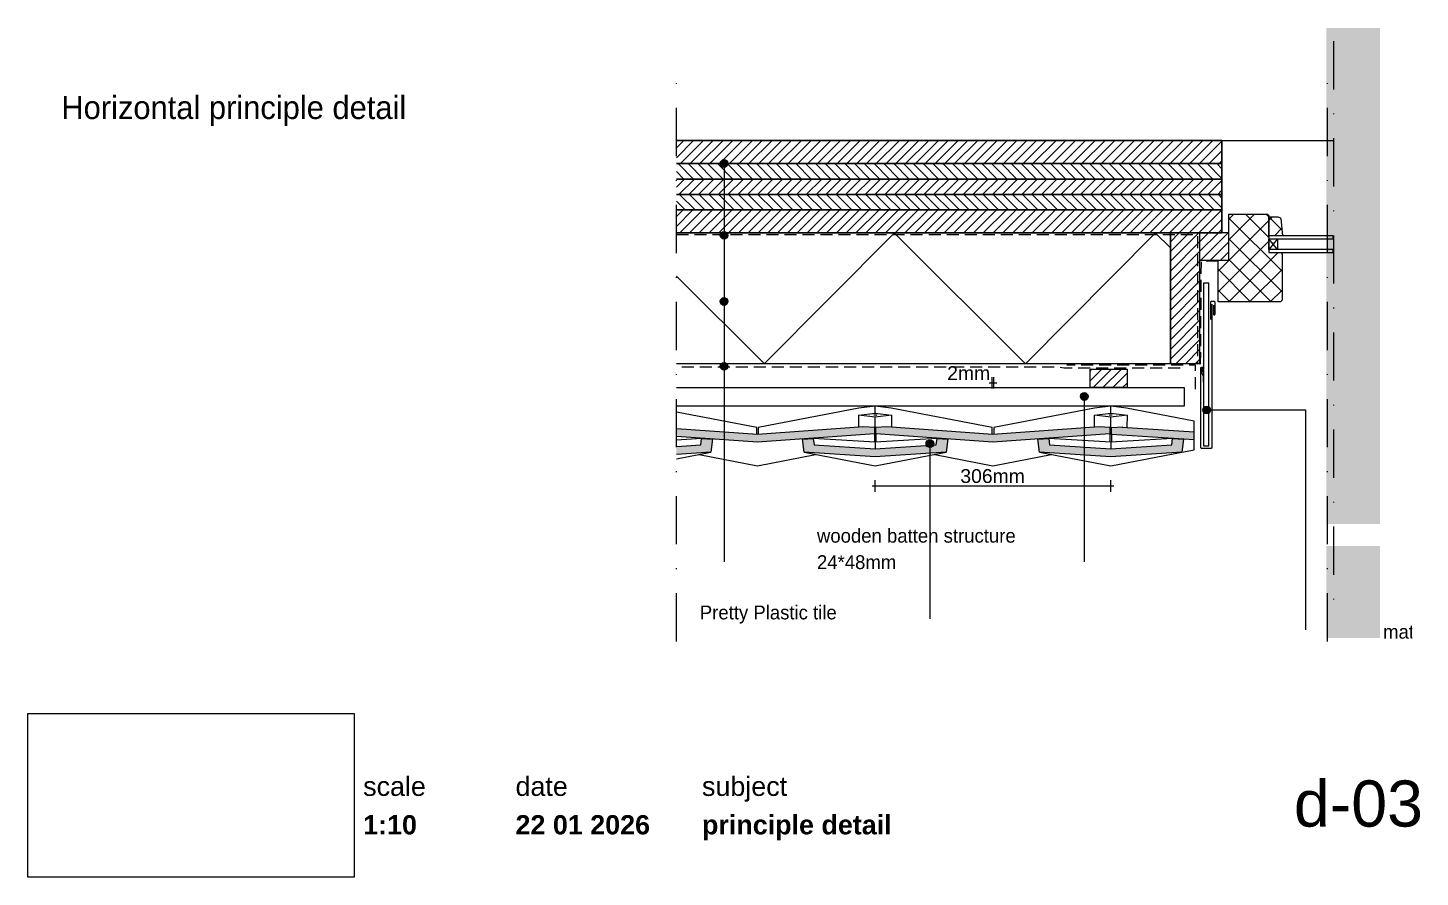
# Paper-space layout 'd-03 principle detail' of a CAD drawing. Header units: millimetres. Extents: x 14 to 195, y 11 to 272.
# Drawn here: x 13.7 to 194.6, y 11.1 to 121.4 of the extents above; entities that cross this region are included whole.
import ezdxf
from ezdxf.xclip import XClip

# ---------------------------------------------------------------- set-up
doc = ezdxf.new("R2010")
doc.units = ezdxf.units.MM
doc.header["$MEASUREMENT"] = 0
doc.header["$XCLIPFRAME"] = 0
for name, pattern in [('B0302', [12.51, 6.26, -3.125, 0, -3.125]), ('B0701', [2.3412, 1.56, -0.7812]), ('Wipeout_Contour', [1000, 0, -1000])]:
    doc.linetypes.add(name, pattern=pattern)
for name, color, linetype in [('#01', 7, 'Continuous'), ('Dim - 1_50_100', 7, 'Continuous'), ('Info - 1_50_100', 7, 'Continuous'), ('Info - 1_5_10', 7, 'Continuous'), ('Info - Nederlands', 7, 'Continuous')]:
    doc.layers.add(name, color=color, linetype=linetype)
doc.styles.add('GENERATED_STYLE_1', font='HelveticaNeue.ttc')
doc.styles.add('GENERATED_STYLE_2', font='HelveticaNeue.ttc')
doc.styles.add('GENERATED_STYLE_3', font='Helvetica.ttc')
doc.styles.add('GENERATED_STYLE_4', font='')
doc.styles.get('GENERATED_STYLE_4').set_extended_font_data('Work Sans')
picture_1 = doc.add_image_def('image1.png', size_in_pixel=(317, 159))
pattern_1 = [(45, (-728.954, 229.6464), (-0.6363961, 0.6363961), [])]
pattern_2 = [(315, (-728.954, 229.6464), (0.6363961, 0.6363961), [])]
pattern_3 = [(45, (-728.954, 229.6464), (-1.343503, 1.343503), []), (135, (-728.954, 229.6464), (1.343503, 1.343503), [])]

# ---------------------------------------------------------------- blocks, each defined once
blk = doc.blocks.new('Drawing_1_1', base_point=(-200, 60))
at = {"color": 2, "linetype": 'Continuous', "lineweight": 0}
for s, insert, char_height, attachment_point, style in [('\\A1;{\\pql;\\fHelvetica Neue|b0|i0|c0|p0;\\W1.000000;scale}', (57.28, 24.14), 2.5, 1, 'GENERATED_STYLE_1'), ('\\A1;{\\pql;\\fHelvetica Neue|b0|i0|c0|p0;\\W1.000000;date}', (77.08, 24.14), 2.5, 1, 'GENERATED_STYLE_1'), ('\\A1;{\\pql;\\fHelvetica Neue|b0|i0|c0|p0;\\W1.000000;subject}', (101.31, 24.14), 2.5, 1, 'GENERATED_STYLE_1'), ('\\A1;{\\pqr;\\fHelvetica Neue|b0|i0|c0|p0;\\W1.000000;d-03}', (195, 23.65), 6, 3, 'GENERATED_STYLE_1'), ('\\A1;{\\pql;\\fHelvetica Neue|b1|i0|c0|p0;\\W1.000000;1:10}', (57.28, 19.14), 2.5, 1, 'GENERATED_STYLE_2'), ('\\A1;{\\pql;\\fHelvetica Neue|b1|i0|c0|p0;\\W1.000000;22 01 2026}', (77.08, 19.14), 2.5, 1, 'GENERATED_STYLE_2'), ('\\A1;{\\pql;\\fHelvetica Neue|b1|i0|c0|p0;\\W1.000000;principle detail}', (101.31, 19.14), 2.5, 1, 'GENERATED_STYLE_2')]:
    blk.add_mtext(s, dxfattribs=dict(at, insert=insert, char_height=char_height, attachment_point=attachment_point, style=style))
at = {"color": 254, "linetype": 'Wipeout_Contour', "lineweight": 0, "ltscale": 174.062972}
blk.add_wipeout([(13.71, 11.09), (56.11, 11.09), (56.11, 32.35), (13.71, 32.35)], dxfattribs=at)
at = {"color": 9, "lineweight": 0}
image = blk.add_image(picture_1, insert=(13.71, 11.09), size_in_units=(42.4, 21.27), dxfattribs=at)
image.set_boundary_path([(-0.5, -0.5), (316.5, 158.5)])
blk = doc.blocks.new('Drawing_2_1', base_point=(-728.95, 229.65))
at = {"layer": '#01', "linetype": 'Continuous', "lineweight": 0, "true_color": 0x000000}
for points in [[(103.68, 103.8), (103.72, 103.61), (103.83, 103.44), (103.99, 103.34), (104.18, 103.3), (104.37, 103.34), (104.54, 103.44), (104.65, 103.61), (104.68, 103.8), (104.65, 103.99), (104.54, 104.15), (104.37, 104.26), (104.18, 104.3), (103.99, 104.26), (103.83, 104.15), (103.72, 103.99)], [(103.68, 94.48), (103.72, 94.29), (103.83, 94.12), (103.99, 94.02), (104.18, 93.98), (104.37, 94.02), (104.54, 94.12), (104.65, 94.29), (104.68, 94.48), (104.65, 94.67), (104.54, 94.83), (104.37, 94.94), (104.18, 94.98), (103.99, 94.94), (103.83, 94.83), (103.72, 94.67)], [(103.68, 85.87), (103.72, 85.68), (103.83, 85.52), (103.99, 85.41), (104.18, 85.37), (104.37, 85.41), (104.54, 85.52), (104.65, 85.68), (104.68, 85.87), (104.65, 86.06), (104.54, 86.22), (104.37, 86.33), (104.18, 86.37), (103.99, 86.33), (103.83, 86.22), (103.72, 86.06)], [(103.68, 77.46), (103.72, 77.27), (103.83, 77.11), (103.99, 77), (104.18, 76.96), (104.37, 77), (104.54, 77.11), (104.65, 77.27), (104.68, 77.46), (104.65, 77.65), (104.54, 77.82), (104.37, 77.93), (104.18, 77.96), (103.99, 77.93), (103.83, 77.82), (103.72, 77.65)], [(150.48, 73.53), (150.52, 73.34), (150.63, 73.18), (150.79, 73.07), (150.98, 73.03), (151.17, 73.07), (151.33, 73.18), (151.44, 73.34), (151.48, 73.53), (151.44, 73.72), (151.33, 73.89), (151.17, 73.99), (150.98, 74.03), (150.79, 73.99), (150.63, 73.89), (150.52, 73.72)], [(166.4, 71.78), (166.44, 71.59), (166.55, 71.42), (166.71, 71.31), (166.9, 71.28), (167.09, 71.31), (167.25, 71.42), (167.36, 71.59), (167.4, 71.78), (167.36, 71.97), (167.25, 72.13), (167.09, 72.24), (166.9, 72.28), (166.71, 72.24), (166.55, 72.13), (166.44, 71.97)], [(130.42, 67.4), (130.46, 67.21), (130.57, 67.04), (130.73, 66.93), (130.92, 66.9), (131.12, 66.93), (131.28, 67.04), (131.39, 67.21), (131.42, 67.4), (131.39, 67.59), (131.28, 67.75), (131.12, 67.86), (130.92, 67.9), (130.73, 67.86), (130.57, 67.75), (130.46, 67.59)]]:
    blk.add_hatch(color=18, dxfattribs=at).paths.add_polyline_path(points)
at = {"layer": '#01', "linetype": 'Continuous', "lineweight": 0, "true_color": 0xe4e7e8}
for points in [[(108.52, 68.65), (97.99, 69.38), (97.99, 68.34), (108.52, 67.61), (123.72, 68.66), (123.72, 69.54), (122.3, 69.63), (122.3, 69.61)], [(139.12, 68.65), (125.34, 69.61), (125.34, 69.63), (123.92, 69.54), (123.92, 68.66), (139.12, 67.61), (154.32, 68.66), (154.32, 69.54), (152.9, 69.63), (152.9, 69.61)], [(155.94, 69.58), (154.52, 69.49), (154.52, 68.61), (165.25, 67.9), (165.25, 68.95), (155.93, 69.56)], [(97.99, 67.04), (97.99, 66), (102.45, 66.3), (102.66, 67.97), (101.26, 68.06), (101.16, 67.26)], [(114.37, 67.97), (114.58, 66.3), (123.82, 65.68), (133.05, 66.3), (133.26, 67.97), (131.86, 68.06), (131.76, 67.26), (123.82, 66.72), (115.87, 67.26), (115.77, 68.06)], [(144.97, 67.97), (145.18, 66.3), (154.42, 65.68), (163.65, 66.3), (163.86, 67.97), (162.46, 68.06), (162.36, 67.26), (154.42, 66.72), (146.47, 67.26), (146.37, 68.06)]]:
    blk.add_hatch(color=254, dxfattribs=at).paths.add_polyline_path(points)
at = {"layer": 'Info - 1_50_100', "linetype": 'Continuous', "lineweight": 0, "true_color": 0x000000}
h = blk.add_hatch(dxfattribs=at)
h.set_pattern_fill('310_Naaldhout__01__0001', color=18, style=0, pattern_type=2)
h.set_pattern_definition(pattern_1)
h.paths.add_polyline_path([(168.88, 106.78), (97.99, 106.78), (97.99, 103.78), (168.88, 103.78)])
h = blk.add_hatch(dxfattribs=at)
h.set_pattern_fill('310_Naaldhout__02__0001', color=18, style=0, pattern_type=2)
h.set_pattern_definition(pattern_2)
h.paths.add_polyline_path([(168.88, 103.78), (97.99, 103.78), (97.99, 101.78), (168.88, 101.78)])
h = blk.add_hatch(dxfattribs=at)
h.set_pattern_fill('310_Naaldhout__01__0001', color=18, style=0, pattern_type=2)
h.set_pattern_definition(pattern_1)
h.paths.add_polyline_path([(168.88, 101.78), (97.99, 101.78), (97.99, 99.78), (168.88, 99.78)])
h = blk.add_hatch(dxfattribs=at)
h.set_pattern_fill('310_Naaldhout__02__0001', color=18, style=0, pattern_type=2)
h.set_pattern_definition(pattern_2)
h.paths.add_polyline_path([(168.88, 99.78), (97.99, 99.78), (97.99, 97.78), (168.88, 97.78)])
h = blk.add_hatch(dxfattribs=at)
h.set_pattern_fill('310_Naaldhout__01__0001', color=18, style=0, pattern_type=2)
h.set_pattern_definition(pattern_1)
h.paths.add_polyline_path([(168.88, 97.78), (97.99, 97.78), (97.99, 94.78), (168.88, 94.78)])
h = blk.add_hatch(dxfattribs=at)
h.set_pattern_fill('415_Isolatie_ruit_0001', color=18, style=0, pattern_type=2)
h.set_pattern_definition([(135.15, (109.399, 77.777), (16.881, 16.97), []), (225.15, (109.399, 77.777), (-17.06, 16.97), [])])
h.paths.add_polyline_path([(162.18, 94.78), (97.99, 94.78), (97.99, 77.78), (162.18, 77.78)])
h = blk.add_hatch(dxfattribs=at)
h.set_pattern_fill('310_Naaldhout__01__0001', color=18, style=0, pattern_type=2)
h.set_pattern_definition(pattern_1)
h.paths.add_polyline_path([(165.98, 77.78), (165.98, 94.78), (162.18, 94.78), (162.18, 77.78)])
h = blk.add_hatch(dxfattribs=at)
h.set_pattern_fill('310_Naaldhout__01__0001', color=18, style=0, pattern_type=2)
h.set_pattern_definition(pattern_1)
h.paths.add_polyline_path([(169.78, 91.23), (169.78, 94.78), (165.98, 94.78), (165.98, 91.23)])
at = {"layer": 'Info - 1_5_10', "linetype": 'Continuous', "lineweight": 0, "true_color": 0x99a3a6}
h = blk.add_hatch(dxfattribs=at)
h.set_pattern_fill('305_Loofhout__02__0001', color=253, style=0, pattern_type=2)
h.set_pattern_definition(pattern_3)
h.paths.add_polyline_path([(168.38, 91.23), (168.38, 85.83), (176.48, 85.83), (176.68, 86.03), (176.68, 92.03), (176.58, 92.22), (174.98, 92.22), (174.98, 95.33), (174.98, 97.03), (174.78, 97.23), (169.78, 97.23), (169.78, 91.23)])
h = blk.add_hatch(dxfattribs=at)
h.set_pattern_fill('305_Loofhout__02__0001', color=253, style=0, pattern_type=2)
h.set_pattern_definition(pattern_3)
h.paths.add_polyline_path([(174.98, 94.42), (176.75, 94.42), (176.52, 96.66, 0.246914), (175.97, 96.88), (174.98, 96.88)])
h = blk.add_hatch(dxfattribs=at)
h.set_pattern_fill('310_Naaldhout__01__0001', color=253, style=0, pattern_type=2)
h.set_pattern_definition(pattern_1)
h.paths.add_polyline_path([(151.74, 74.68), (156.54, 74.68), (156.54, 77.08), (151.74, 77.08)])
at = {"layer": '#01', "color": 9, "linetype": 'Continuous', "lineweight": 0}
for p, q in [((168.88, 106.78), (183.32, 106.78)), ((104.18, 103.3), (104.18, 58.28)), ((104.18, 93.98), (104.18, 52.06)), ((176.11, 92.62), (174.98, 94.02)), ((176.11, 94.02), (174.98, 92.62)), ((104.18, 85.37), (104.18, 60.47)), ((104.18, 76.96), (104.18, 52.06)), ((150.98, 73.03), (150.98, 52.06)), ((108.42, 69.49), (97.99, 71.5)), ((121.7, 72.01), (108.62, 69.49)), ((123.82, 72.28), (121.7, 72.01)), ((121.7, 71.12), (123.82, 71.38)), ((121.7, 69.57), (121.7, 71.12)), ((123.82, 70.85), (121.7, 71.12)), ((123.62, 71.12), (123.68, 71.13)), ((123.68, 71.1), (123.62, 71.12)), ((123.68, 71.13), (123.82, 71.14)), ((123.82, 71.09), (123.68, 71.1)), ((125.89, 72.02), (123.82, 72.28)), ((123.82, 71.38), (123.82, 72.28)), ((123.82, 71.38), (125.94, 71.12)), ((123.82, 71.14), (123.96, 71.13)), ((125.94, 71.12), (123.82, 70.85)), ((123.96, 71.1), (123.82, 71.09)), ((123.82, 69.01), (123.82, 70.85)), ((123.96, 71.13), (124.02, 71.12)), ((124.02, 71.12), (123.96, 71.1)), ((139.02, 69.49), (125.89, 72.02)), ((125.94, 71.12), (125.93, 69.57)), ((152.3, 72.01), (139.22, 69.49)), ((154.42, 72.28), (152.3, 72.01)), ((152.3, 71.12), (154.42, 71.38)), ((152.3, 69.54), (152.3, 71.12)), ((154.42, 70.85), (152.3, 71.12)), ((154.22, 71.12), (154.28, 71.13)), ((154.28, 71.1), (154.22, 71.12)), ((154.28, 71.13), (154.42, 71.14)), ((154.42, 71.09), (154.28, 71.1)), ((156.49, 72.02), (154.42, 72.28)), ((154.42, 71.38), (154.42, 72.28)), ((154.42, 71.38), (156.54, 71.12)), ((154.42, 71.14), (154.56, 71.13)), ((156.54, 71.12), (154.42, 70.85)), ((154.42, 69.01), (154.42, 70.85)), ((154.56, 71.13), (154.62, 71.12)), ((154.62, 71.12), (154.56, 71.1)), ((165.25, 70.33), (156.49, 72.02)), ((156.54, 71.12), (156.53, 69.52)), ((108.42, 68.66), (108.42, 69.49)), ((108.62, 69.49), (108.62, 68.65)), ((123.72, 69.03), (123.82, 69.01)), ((123.82, 69.01), (123.92, 69.03)), ((139.02, 68.66), (139.02, 69.49)), ((139.22, 69.49), (139.22, 68.65)), ((154.32, 69.03), (154.42, 69.01)), ((154.42, 69.01), (154.52, 69.03)), ((165.25, 68.95), (165.25, 70.33)), ((165.25, 66.61), (165.25, 68.95)), ((101.26, 68.06), (97.99, 67.87)), ((123.82, 67.58), (115.77, 68.06)), ((123.72, 68.66), (123.72, 67.59)), ((131.86, 68.06), (123.82, 67.58)), ((123.82, 67.58), (123.82, 66.72)), ((123.92, 68.66), (123.92, 67.59)), ((154.42, 67.58), (146.37, 68.06)), ((154.32, 68.66), (154.32, 67.59)), ((162.46, 68.06), (154.42, 67.58)), ((154.42, 67.58), (154.42, 66.72)), ((154.53, 68.62), (154.53, 67.6)), ((97.99, 65.44), (102.45, 66.3)), ((100.96, 65.99), (108.52, 64.54)), ((108.52, 64.54), (116.08, 65.99)), ((114.58, 66.3), (123.82, 64.52)), ((123.82, 64.52), (133.05, 66.3)), ((130.92, 66.9), (130.92, 44.64)), ((131.56, 65.99), (139.12, 64.54)), ((139.12, 64.54), (146.68, 65.99)), ((145.18, 66.3), (154.42, 64.52)), ((154.42, 64.52), (163.65, 66.3)), ((162.09, 66), (165.25, 66.61))]:
    blk.add_line(p, q, dxfattribs=at)
at = {"layer": '#01', "color": 2, "linetype": 'Continuous', "lineweight": 0}
for p, q in [((97.99, 69.38), (108.52, 68.65)), ((108.52, 68.65), (122.3, 69.61)), ((122.3, 69.61), (122.3, 69.63)), ((122.3, 69.63), (123.72, 69.54)), ((123.72, 69.54), (123.72, 68.66)), ((123.92, 69.54), (125.34, 69.63)), ((123.92, 68.66), (123.92, 69.54)), ((125.34, 69.63), (125.34, 69.61)), ((125.34, 69.61), (139.12, 68.65)), ((139.12, 68.65), (152.9, 69.61)), ((152.9, 69.61), (152.9, 69.63)), ((152.9, 69.63), (154.32, 69.54)), ((154.32, 69.54), (154.32, 68.66)), ((154.52, 69.49), (155.94, 69.58)), ((154.52, 68.61), (154.52, 69.49)), ((155.94, 69.58), (155.93, 69.56)), ((155.93, 69.56), (165.25, 68.95)), ((108.52, 67.61), (97.99, 68.34)), ((97.99, 67.04), (101.16, 67.26)), ((101.16, 67.26), (101.26, 68.06)), ((101.26, 68.06), (102.66, 67.97)), ((102.66, 67.97), (102.45, 66.3)), ((123.72, 68.66), (108.52, 67.61)), ((114.37, 67.97), (115.77, 68.06)), ((114.58, 66.3), (114.37, 67.97)), ((115.77, 68.06), (115.87, 67.26)), ((115.87, 67.26), (123.82, 66.72)), ((123.82, 66.72), (131.76, 67.26)), ((139.12, 67.61), (123.92, 68.66)), ((131.76, 67.26), (131.86, 68.06)), ((131.86, 68.06), (133.26, 67.97)), ((133.26, 67.97), (133.05, 66.3)), ((154.32, 68.66), (139.12, 67.61)), ((144.97, 67.97), (146.37, 68.06)), ((145.18, 66.3), (144.97, 67.97)), ((146.37, 68.06), (146.47, 67.26)), ((146.47, 67.26), (154.42, 66.72)), ((154.42, 66.72), (162.36, 67.26)), ((165.25, 67.9), (154.52, 68.61)), ((162.36, 67.26), (162.46, 68.06)), ((162.46, 68.06), (163.86, 67.97)), ((163.86, 67.97), (163.65, 66.3)), ((102.45, 66.3), (97.99, 66)), ((123.82, 65.68), (114.58, 66.3)), ((133.05, 66.3), (123.82, 65.68)), ((154.42, 65.68), (145.18, 66.3)), ((163.65, 66.3), (154.42, 65.68))]:
    blk.add_line(p, q, dxfattribs=at)
at = {"layer": '#01', "color": 9, "linetype": 'B0302', "lineweight": 0, "flags": 128}
blk.add_lwpolyline([(183.36, 119.68), (183.36, 44.1)], dxfattribs=at)
at = {"layer": '#01', "color": 2, "linetype": 'B0701', "lineweight": 0, "flags": 128}
for points in [[(97.99, 94.58), (165.68, 94.58), (165.68, 77.78)], [(168.38, 91.13), (166.16, 91.13), (166.06, 77.47)], [(165.44, 74.5), (165.44, 77.58), (148.71, 77.58)]]:
    blk.add_lwpolyline(points, dxfattribs=at)
at = {"layer": '#01', "color": 3, "linetype": 'Continuous', "lineweight": 0, "flags": 128}
blk.add_lwpolyline([(167.55, 85.54), (167.55, 66.87, -0.414214), (167.42, 66.77), (166.25, 66.77, -0.414214), (166.15, 66.87), (166.15, 77.25, -0.414214), (166.25, 77.35), (166.31, 77.35, -0.414214), (166.41, 77.25), (166.41, 76.75)], format="xyb", dxfattribs=at)
at = {"layer": '#01', "color": 9, "linetype": 'Continuous', "lineweight": 0, "flags": 128}
blk.add_lwpolyline([(167.77, 85.4), (167.77, 84.25, 0.414214), (167.87, 84.15), (167.9, 84.15, 0.414214), (168, 84.25), (168, 85.75, 0.414214), (167.9, 85.85), (167.48, 85.85, 0.414214), (167.38, 85.75), (167.38, 83.52)], format="xyb", dxfattribs=at)
for points in [[(166.27, 77.2), (166.27, 76.56), (166.44, 76.15), (166.44, 75.37)], [(167.4, 71.78), (179.73, 71.78), (179.73, 43.23)]]:
    blk.add_lwpolyline(points, dxfattribs=at)
at = {"layer": '#01', "color": 1, "linetype": 'Continuous', "lineweight": 0}
for centre in [(104.18, 103.8), (104.18, 94.48), (104.18, 85.87), (104.18, 77.46), (150.98, 73.53), (166.9, 71.78), (130.92, 67.4)]:
    blk.add_circle(centre, 0.5, dxfattribs=at)
at = {"layer": 'Dim - 1_50_100', "color": 1, "linetype": 'Continuous', "lineweight": 0}
for p, q in [((139.02, 74.56), (139.02, 76.06)), ((139.22, 74.56), (139.22, 76.06)), ((138.62, 75.31), (139.02, 75.31)), ((139.02, 75.31), (139.22, 75.31)), ((139.22, 75.31), (139.62, 75.31)), ((123.42, 61.91), (123.82, 61.91)), ((123.82, 61.16), (123.82, 62.66)), ((123.82, 61.91), (154.42, 61.91)), ((154.42, 61.16), (154.42, 62.66)), ((154.42, 61.91), (154.82, 61.91))]:
    blk.add_line(p, q, dxfattribs=at)
at = {"layer": 'Info - 1_50_100', "color": 3, "linetype": 'Continuous', "lineweight": 0}
for p, q in [((168.88, 94.78), (97.99, 94.78)), ((165.58, 77.78), (97.99, 77.78))]:
    blk.add_line(p, q, dxfattribs=at)
at = {"layer": 'Info - 1_50_100', "color": 9, "linetype": 'Continuous', "lineweight": 0, "flags": 128}
for points in [[(97.99, 106.78), (168.88, 106.78), (168.88, 103.78), (97.99, 103.78)], [(97.99, 103.78), (168.88, 103.78), (168.88, 101.78), (97.99, 101.78)], [(97.99, 101.78), (168.88, 101.78), (168.88, 99.78), (97.99, 99.78)], [(97.99, 99.78), (168.88, 99.78), (168.88, 97.78), (97.99, 97.78)], [(97.99, 97.78), (168.88, 97.78), (168.88, 94.78), (97.99, 94.78)], [(97.99, 74.68), (163.98, 74.68), (163.98, 72.28), (97.99, 72.28)]]:
    blk.add_lwpolyline(points, dxfattribs=at)
at = {"layer": 'Info - 1_50_100', "color": 4, "linetype": 'Continuous', "lineweight": 0, "flags": 128}
blk.add_lwpolyline([(97.99, 94.78), (168.88, 94.78), (168.88, 106.78), (97.99, 106.78)], dxfattribs=at)
at = {"layer": 'Info - 1_50_100', "color": 1, "linetype": 'Continuous', "lineweight": 0, "flags": 128}
blk.add_lwpolyline([(97.99, 94.78), (162.18, 94.78), (162.18, 77.78), (97.99, 77.78)], dxfattribs=at)
at = {"layer": 'Info - 1_50_100', "color": 2, "linetype": 'Continuous', "lineweight": 0, "flags": 128}
blk.add_lwpolyline([(165.98, 77.78), (162.18, 77.78), (162.18, 94.78), (165.98, 94.78)], close=True, dxfattribs=at)
at = {"layer": 'Info - 1_50_100', "color": 9, "linetype": 'Continuous', "lineweight": 0, "flags": 128}
for points in [[(169.78, 91.23), (169.78, 94.78), (165.98, 94.78), (165.98, 91.23)], [(167.18, 88.24), (166.48, 88.24), (166.48, 67.11), (167.18, 67.11)]]:
    blk.add_lwpolyline(points, close=True, dxfattribs=at)
at = {"layer": 'Info - 1_50_100', "color": 2, "linetype": 'B0701', "lineweight": 0, "flags": 128}
blk.add_lwpolyline([(163.45, 77.2), (148.39, 77.2), (147.63, 77.36), (97.99, 77.36)], dxfattribs=at)
at = {"layer": 'Info - 1_5_10', "color": 2, "linetype": 'Continuous', "lineweight": 0, "flags": 128}
blk.add_lwpolyline([(168.38, 91.23), (169.78, 91.23), (169.78, 97.23), (174.78, 97.23), (174.98, 97.03), (174.98, 95.33), (174.98, 92.22), (176.58, 92.22), (176.68, 92.03), (176.68, 86.03), (176.48, 85.83), (168.38, 85.83)], close=True, dxfattribs=at)
blk.add_lwpolyline([(174.98, 94.42), (174.98, 96.88), (175.97, 96.88, -0.246914), (176.52, 96.66), (176.75, 94.42)], format="xyb", close=True, dxfattribs=at)
at = {"layer": 'Info - 1_5_10', "color": 9, "linetype": 'Continuous', "lineweight": 0, "flags": 128}
for points in [[(174.98, 94.42), (174.98, 94.02), (183.32, 94.02), (183.32, 94.42)], [(174.98, 92.62), (174.98, 92.22), (183.32, 92.22), (183.32, 92.62)]]:
    blk.add_lwpolyline(points, close=True, dxfattribs=at)
at = {"layer": 'Info - 1_5_10', "color": 1, "linetype": 'Continuous', "lineweight": 0, "flags": 128}
for points in [[(174.98, 92.62), (174.98, 94.02), (176.11, 94.02), (176.11, 92.62)], [(151.74, 74.68), (151.74, 77.08), (156.54, 77.08), (156.54, 74.68)]]:
    blk.add_lwpolyline(points, close=True, dxfattribs=at)
at = {"layer": 'Dim - 1_50_100', "color": 2, "linetype": 'Continuous', "lineweight": 0, "char_height": 1.8, "attachment_point": 7, "style": 'GENERATED_STYLE_3'}
for s, insert, width in [('\\A1;{\\pql;\\fHelvetica|b0|i0|c0|p0;\\W1.000000;2mm}', (133.17, 75.67), 5.6469), ('\\A1;{\\pql;\\fHelvetica|b0|i0|c0|p0;\\W1.000000;306mm}', (134.88, 62.27), 8.4735)]:
    blk.add_mtext(s, dxfattribs=dict(at, insert=insert, width=width))
at = {"layer": 'Info - Nederlands', "color": 2, "linetype": 'Continuous', "lineweight": 0, "char_height": 1.8, "style": 'GENERATED_STYLE_4'}
for s, insert, attachment_point, line_spacing_factor in [('\\A1;{\\pql;\\fWork Sans|b0|i0|c0|p0;\\W1.000000;wall\\P\\pql;\\fWork Sans|b0|i0|c0|p0;\\W1.000000;vapour barrier\\P\\pql;\\fWork Sans|b0|i0|c0|p0;\\C9;\\H1.000060x;\\W1.000000;insulation\\P\\pql;\\fWork Sans|b0|i0|c0|p0;\\C2;\\H0.999940x;\\W1.000000;waterproof membrane}', (74.25, 55.14), 4, 1.064799), ('\\A1;{\\pql;\\fWork Sans|b0|i0|c0|p0;\\W1.000000;wooden batten structure\\P\\pql;\\fWork Sans|b0|i0|c0|p0;\\W1.000000;24*48mm}', (116.25, 53.71), 4, 1.144272), ('\\A1;{\\pqr;\\fWork Sans|b0|i0|c0|p0;\\W1.000000;zinc shaped to \\P\\pqr;\\fWork Sans|b0|i0|c0|p0;\\W1.000000;match the tile form}', (209.62, 44.57), 6, 1.078301)]:
    blk.add_mtext(s, dxfattribs=dict(at, insert=insert, attachment_point=attachment_point, line_spacing_factor=line_spacing_factor))
at = {"layer": 'Info - Nederlands', "color": 2, "linetype": 'Continuous', "lineweight": 0, "insert": (101.03, 45.2), "char_height": 1.8, "attachment_point": 4, "style": 'GENERATED_STYLE_4'}
blk.add_mtext('\\A1;{\\pql;\\fWork Sans|b0|i0|c0|p0;\\W1.000000;Pretty Plastic tile }', dxfattribs=at)

psp = doc.layouts.new('d-03 principle detail')

# ---------------------------------------------------------------- hatches: boundary and pattern name
at = {"layer": 'Info - 1_5_10', "linetype": 'Continuous', "lineweight": 0}
for points in [[(189.42, 121.42), (189.42, 56.96), (182.42, 56.96), (182.42, 121.42)], [(189.42, 54.09), (189.42, 42.17), (182.42, 42.17), (182.42, 54.09)]]:
    psp.add_hatch(color=255, dxfattribs=at).paths.add_polyline_path(points)

# ---------------------------------------------------------------- linework, layer by layer
at = {"layer": '#01', "color": 2, "linetype": 'B0302', "lineweight": 0}
for p, q in [((97.99, 41.72), (97.99, 116.72)), ((182.6, 41.72), (182.6, 116.72))]:
    psp.add_line(p, q, dxfattribs=at)

# ---------------------------------------------------------------- block references
at = {"color": 4, "linetype": 'Continuous', "lineweight": 0}
ref = psp.add_blockref('Drawing_2_1', (-728.95, 229.65), dxfattribs=at)
XClip(ref).set_block_clipping_path([(97.9867431447, 36.8898033424), (193.6349757717, 119.6802416482)])
ref = psp.add_blockref('Drawing_1_1', (-200, 60), dxfattribs=at)
XClip(ref).set_block_clipping_path([(-287.3178906032, -75.7273941135), (502.7286062445, 56.3449743075)])

# ---------------------------------------------------------------- texts
at = {"layer": 'Info - 1_5_10', "color": 2, "linetype": 'Continuous', "lineweight": 0, "insert": (18.06, 108.67), "char_height": 3, "attachment_point": 7, "style": 'GENERATED_STYLE_4'}
psp.add_mtext('\\A1;{\\pql;\\fWork Sans|b0|i0|c0|p0;\\W1.000000;Horizontal principle detail}', dxfattribs=at)

doc.saveas('drawing.dxf')
